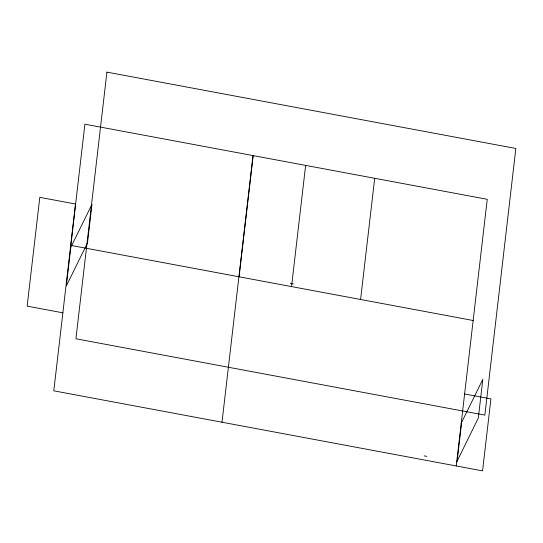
<?xml version="1.0" encoding="UTF-8"?>
<svg xmlns="http://www.w3.org/2000/svg" width="543" height="543" viewBox="0 0 543 543"><rect width="100%" height="100%" fill="white"/><g stroke="black" fill="none" stroke-linecap="round" stroke-linejoin="round"><path stroke-width="0.81" d="M70.814 245.382L84.898 124.191L487.247 199.308L456.242 465.955M221.999 422.223L253.004 155.576M239.09 276.801L253.181 155.61M291.537 286.589L305.628 165.398M360.6 299.485L374.69 178.294M457.165 461.021L461.665 422.318M461.211 423.235L482.822 379.326L478.322 418.029L456.711 461.944M290.403 283.473L293.329 284.016M70.705 245.361L473.157 320.499M62.866 312.822L27.15 306.15L39.802 197.347L75.518 204.012L53.798 390.824L482.557 470.869L490.926 398.895L464.611 393.98M424.192 455.869L426.879 456.371M70.828 247.289L66.334 285.93L87.491 242.931L91.984 204.29L70.828 247.289M106.923 72.131L75.918 338.778L484.851 415.123L515.85 148.477L106.923 72.131"/></g></svg>
